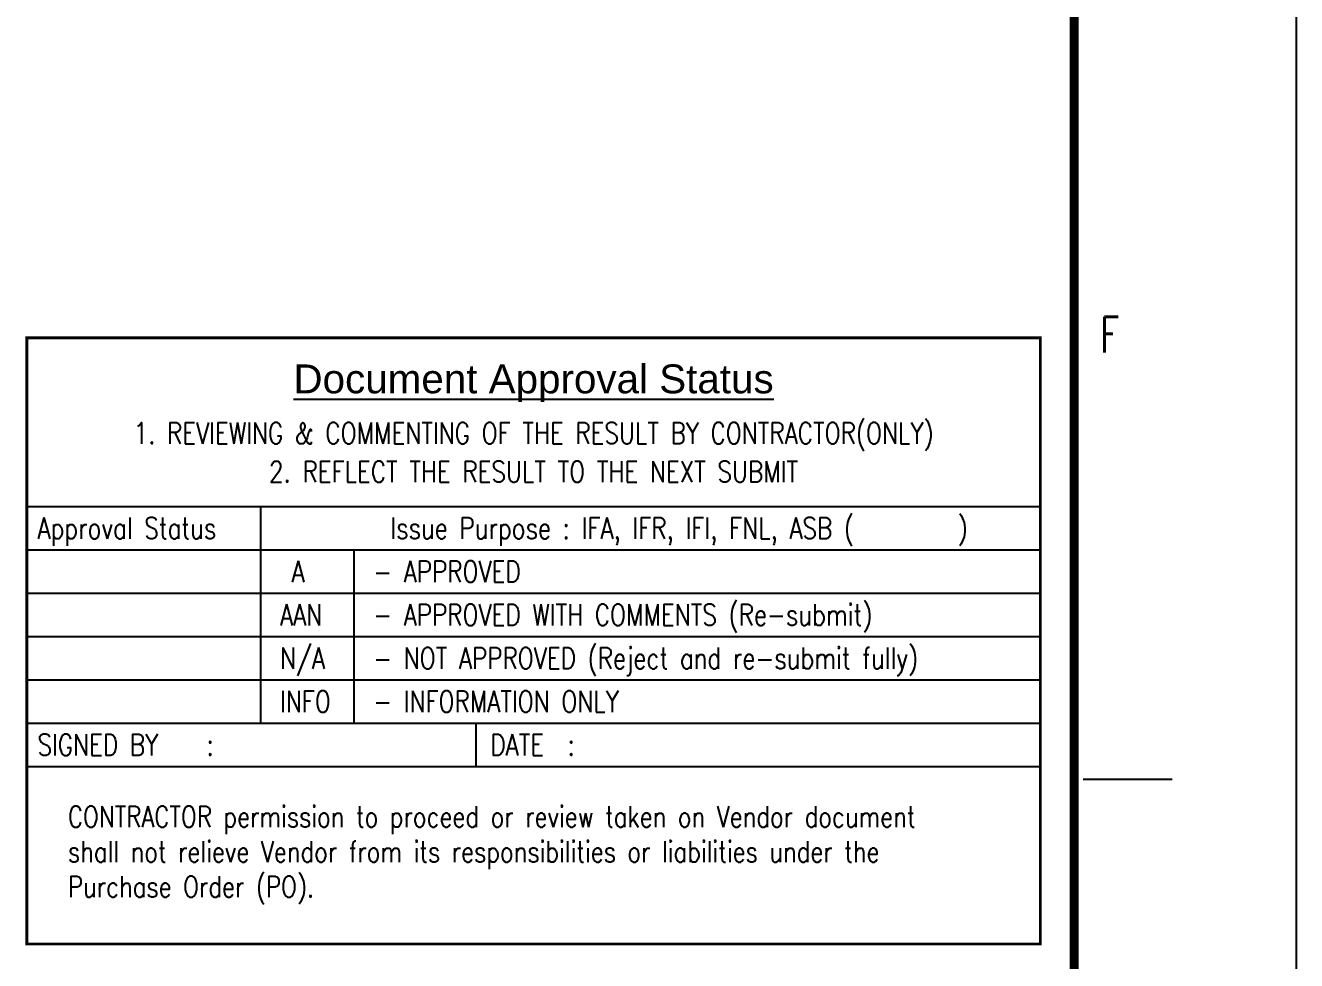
# Model space of a CAD drawing. Header units: millimetres. Extents: x 0 to 134087, y -49114 to 20834.
# Drawn here: x 57200 to 60737, y 5084 to 7688 of the extents above; entities that cross this region are included whole.
import ezdxf
from ezdxf.enums import TextEntityAlignment as Align

# ---------------------------------------------------------------- set-up
doc = ezdxf.new("R2010")
doc.units = ezdxf.units.MM
doc.header["$LTSCALE"] = 35
doc.layers.add('Dim-W', color=7, linetype='Continuous')
doc.styles.add('Arial', font='arial.ttf', dxfattribs={"height": 0.2})
doc.styles.add('ROMANS', font='ROMANS.shx', dxfattribs={"width": 0.8})

# ---------------------------------------------------------------- blocks, each defined once
blk = doc.blocks.new('STAMP')
for p, q in [((-11045, 4772), (0, 4772)), ((-8497, 4772), (-8497, 2410)), ((-11045, 4300), (0, 4300)), ((-7481, 4300), (-7481, 2410)), ((-11045, 3827), (0, 3827)), ((-11045, 3355), (0, 3355)), ((-11045, 2882), (0, 2882)), ((-11045, 2410), (0, 2410)), ((-6151, 2410), (-6151, 1937)), ((-11045, 1937), (0, 1937))]:
    blk.add_line(p, q)
at = {"const_width": 30}
blk.add_lwpolyline([(-11045, 0), (-11045, 6612), (0, 6612), (0, 0)], close=True, dxfattribs=at)
at = {"style": 'Arial'}
blk.add_text('%%UDocument Approval Status', height=315, dxfattribs=at).set_placement((-5522, 6164), align=Align.MIDDLE_CENTER)
at = {"style": 'ROMANS', "width": 0.8}
for s, p in [('1. REVIEWING & COMMENTING OF THE RESULT BY CONTRACTOR(ONLY)', (-5522, 5572)), ('2. REFLECT THE RESULT TO THE NEXT SUBMIT', (-5522, 5152)), ('   Issue Purpose : IFA, IFR, IFI, FNL, ASB (     )', (-4143, 4536))]:
    blk.add_text(s, height=231, dxfattribs=at).set_placement(p, align=Align.MIDDLE_CENTER)
for s, p in [('Approval Status', (-10929, 4536)), (' A', (-8286, 4063)), ('  - APPROVED', (-7524, 4063)), ('  - APPROVED WITH COMMENTS (Re-submit)', (-7524, 3591)), ('AAN', (-8286, 3591)), ('N/A', (-8286, 3118)), ('  - NOT APPROVED (Reject and re-submit fully)', (-7524, 3118)), ('INFO', (-8286, 2646)), ('  - INFORMATION ONLY', (-7524, 2646)), ('SIGNED BY   :', (-10929, 2173)), ('DATE  :', (-5993, 2173))]:
    blk.add_text(s, height=231, dxfattribs=at).set_placement(p, align=Align.MIDDLE_LEFT)
at = {"insert": (-10597, 1505), "char_height": 228.9, "width": 10455.72, "attachment_point": 1, "style": 'ROMANS'}
blk.add_mtext('CONTRACTOR permission to proceed or review taken on Vendor document shall not relieve Vendor from its responsibilities or liabilities under the Purchase Order (PO).', dxfattribs=at)

msp = doc.modelspace()

# ---------------------------------------------------------------- linework, layer by layer
at = {"color": 7}
for p, q in [((60736.8841, 0), (60736.8841, 20819.8781)), ((60142.7377, 5588.689), (60390.2987, 5588.689))]:
    msp.add_line(p, q, dxfattribs=at)
at = {"color": 7, "const_width": 24.7561}
msp.add_lwpolyline([(60117.9816, 606.5244), (60117.9816, 20200.9756)], dxfattribs=at)

# ---------------------------------------------------------------- block references
at = {"layer": 'Dim-W', "xscale": 0.255299612259988, "yscale": 0.255299612259988, "zscale": 0.255299612259988}
msp.add_blockref('STAMP', (60023.6221, 5129.7868), dxfattribs=at)

# ---------------------------------------------------------------- texts
at = {"color": 7, "style": 'ROMANS', "width": 0.7}
msp.add_text('F', height=99.0244, dxfattribs=at).set_placement((60217.006, 6826.4939), align=Align.MIDDLE)

doc.saveas('drawing.dxf')
